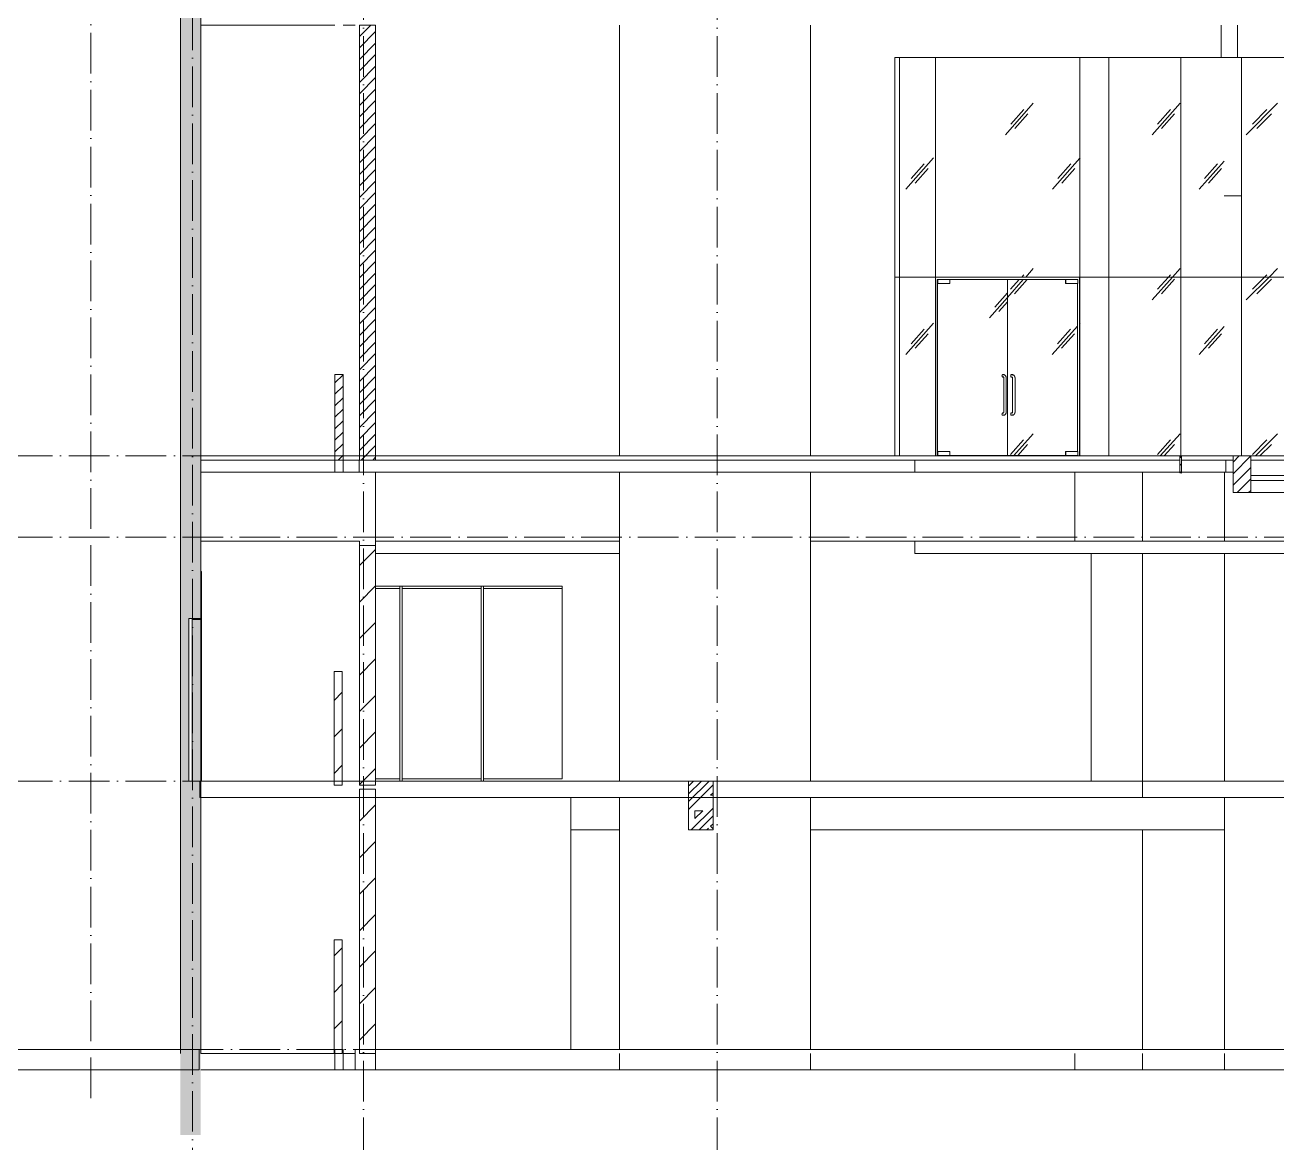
# Model space of a CAD drawing. Header units: millimetres. Extents: x -12680 to 112808, y -16580 to 93550.
# Drawn here: x 23889 to 39286, y -8450 to 5300 of the extents above; entities that cross this region are included whole.
import ezdxf

# ---------------------------------------------------------------- set-up
doc = ezdxf.new("R2010")
doc.units = ezdxf.units.MM
doc.linetypes.add('Grid Line', pattern=[14, 10, -2, 0, -2])
for name, color, linetype, lineweight in [('A-DOOR-GLAZ', 152, 'Continuous', 5), ('A-GLAZ-CWMG', 55, 'Continuous', 5), ('CUA', 31, 'Continuous', 9), ('HATCH-TUONG', 152, 'Continuous', 9), ('KINH', 152, 'Continuous', 5), ('NET CAT', 3, 'Continuous', 5), ('NET CATConcrete', 3, 'Continuous', 5), ('NET THAY 1', 41, 'Continuous', 5), ('NET-CAT', 3, 'Continuous', 9), ('NET-THAY', 2, 'Continuous', 15), ('TRUC', 225, 'Continuous', 5)]:
    doc.layers.add(name, color=color, linetype=linetype, lineweight=lineweight)
pattern_1 = [(45, (41462.07, 40400), (-224.5064, 224.5064), [])]
pattern_2 = [(45, (41462.07, 40400), (-70.71068, 70.71068), [])]
pattern_3 = [(45, (41557.3, 40400), (-476.246, 476.246), []), (45, (41652.6, 40400), (-476.246, 476.246), []), (45, (41462.1, 40400), (-476.246, 476.246), []), (45, (41938.3, 40400), (-476.246, 476.246), []), (45, (42033.6, 40400), (-476.246, 476.246), []), (0, (41843.1, 40495.25), (0, 952.5), [95.25, -857.25]), (0, (41938.3, 40590.5), (0, 952.5), [95.25, -857.25]), (45, (41843.1, 40495.25), (0, 952.491), [134.684, -1212.342]), (45, (41938.3, 40495.25), (0, 952.491), [134.684, -1212.342]), (0, (41843.1, 40495.25), (0, 952.5), [95.25, -857.25]), (90, (41366.8, 40495.25), (-952.5, 6e-14), [95.25, -857.25]), (90, (41462.1, 40495.25), (-952.5, 6e-14), [190.5, -762]), (45, (41366.8, 40590.5), (0, 952.491), [134.684, -1212.342]), (90, (42224.1, 40781), (-952.5, 6e-14), [95.25, -857.25]), (0, (42128.8, 40781), (0, 952.5), [95.25, -857.25]), (45, (42128.8, 40781), (0, 952.491), [134.684, -1212.342]), (0, (42319.3, 40495.25), (0, 952.5), [95.25, -857.25]), (0, (42319.3, 40971.5), (0, 952.5), [95.25, -857.25]), (90, (42509.8, 41066.75), (-952.5, 6e-14), [95.25, -857.25]), (45, (42319.3, 40971.5), (0, 952.491), [269.367, -1077.659]), (45, (42414.6, 40971.5), (0, 952.491), [134.684, -1212.342]), (45, (42605.1, 41162), (0, 952.491), [134.684, -1212.342]), (0, (42605.1, 41257.25), (0, 952.5), [95.25, -857.25]), (90, (42605.1, 41162), (-952.5, 6e-14), [95.25, -857.25]), (0, (41938.3, 41162), (0, 952.5), [95.25, -857.25]), (0, (42128.8, 41257.25), (0, 952.5), [95.25, -857.25]), (90, (42033.6, 41162), (-952.5, 6e-14), [95.25, -857.25]), (90, (42128.8, 41162), (-952.5, 6e-14), [95.25, -857.25]), (45, (41938.3, 41162), (0, 952.491), [134.684, -1212.342]), (45, (42128.8, 41162), (0, 952.491), [134.684, -1212.342]), (135, (41581.06, 40614.8), (-952.491, 6e-14), [134.684, -1212.342]), (135, (41700.2, 40733.4), (-952.491, 6e-14), [134.684, -1212.342]), (135, (41771.64, 40804.8), (-952.491, 6e-14), [134.684, -1212.342]), (135, (41795.45, 40828.6), (-952.491, 6e-14), [134.684, -1212.342]), (135, (41843.1, 40876.25), (-952.491, 6e-14), [134.684, -1212.342]), (135, (41866.9, 40900.06), (-952.491, 6e-14), [134.684, -1212.342]), (135, (41938.3, 40971.5), (-952.491, 6e-14), [134.684, -1212.342]), (135, (41985.95, 41019.1), (-952.491, 6e-14), [134.684, -1212.342]), (45, (41581.06, 40614.8), (0, 952.491), [95.25, -1251.776]), (45, (41700.2, 40733.4), (0, 952.491), [67.361, -1279.665]), (45, (41866.9, 40900.06), (0, 952.491), [67.361, -1279.665]), (45, (41771.64, 40995.3), (0, 952.491), [67.361, -1279.665]), (45, (41938.3, 40971.5), (0, 952.491), [67.361, -1279.665]), (45, (41843.1, 41066.75), (0, 952.491), [67.361, -1279.665]), (0, (41486.3, 40709.5), (0, 952.5), [190.043, -762.457]), (0, (41700.2, 40923.9), (0, 952.5), [95.25, -857.25])]
pattern_4 = [(45, (43100.6, 40601.6), (0, 2032), [253.59, -2620.09]), (45, (43045.4, 40656.7), (0, 2032), [253.59, -2620.09]), (45, (42969.5, 40525.7), (0, 2032), [546.2, -2327.48]), (45, (41718.8, 41963), (0, 2032), [253.59, -2620.09]), (45, (41663.6, 42018.2), (0, 2032), [253.59, -2620.09]), (45, (41587.8, 41887.1), (0, 2032), [546.2, -2327.48])]
pattern_5 = [(48.396, (41474.4, 40601.6), (-0.004, 2032), [239.81, -2477.675]), (48.396, (41425.4, 40656.7), (-0.004, 2032), [239.81, -2477.675]), (48.396, (41358, 40525.7), (-0.004, 2032), [516.51, -2200.97]), (48.396, (40247.4, 41963), (-0.004, 2032), [239.81, -2477.675]), (48.396, (40198.5, 42018.2), (-0.004, 2032), [239.81, -2477.675]), (48.396, (40131.1, 41887.1), (-0.004, 2032), [516.51, -2200.97])]

# ---------------------------------------------------------------- blocks, each defined once
blk = doc.blocks.new('System Panel - Glazed-554690-MẶT CẮT B-B')
at = {"layer": 'KINH', "color": 7}
for p, q in [((30497, -3970), (30497, -1630)), ((29527, -3970), (30497, -3970))]:
    blk.add_line(p, q, dxfattribs=at)
blk = doc.blocks.new('System Panel - Glazed-V10-MẶT CẮT B-B')
at = {"layer": 'KINH', "color": 7}
blk.add_line((28527, -3970), (29497, -3970), dxfattribs=at)
blk = doc.blocks.new('System Panel - Glazed-554691-MẶT CẮT B-B')
at = {"layer": 'KINH', "color": 7}
blk.add_line((28201, -3970), (28497, -3970), dxfattribs=at)
blk = doc.blocks.new('Rectangular Mullion - 30mm Square-543010-MẶT CẮT B-B')
at = {"layer": 'A-GLAZ-CWMG', "color": 7}
for p, q in [((28497, -1600), (28201, -1600)), ((28497, -1630), (28201, -1630)), ((28497, -1600), (28497, -1630))]:
    blk.add_line(p, q, dxfattribs=at)
blk = doc.blocks.new('Rectangular Mullion - 30mm Square-519206-MẶT CẮT B-B')
at = {"layer": 'A-GLAZ-CWMG', "color": 7}
for p, q in [((29527, -1630), (29527, -1600)), ((30497, -1600), (29527, -1600)), ((30497, -1630), (29527, -1630)), ((30497, -1600), (30497, -1630))]:
    blk.add_line(p, q, dxfattribs=at)
blk = doc.blocks.new('Rectangular Mullion - 30mm Square-V11-MẶT CẮT B-B')
at = {"layer": 'A-GLAZ-CWMG', "color": 7}
for p, q in [((28527, -1630), (28527, -1600)), ((29497, -1600), (28527, -1600)), ((29497, -1630), (28527, -1630)), ((29497, -1600), (29497, -1630))]:
    blk.add_line(p, q, dxfattribs=at)
blk = doc.blocks.new('Rectangular Mullion - 30mm Square-554689-MẶT CẮT B-B')
at = {"layer": 'A-GLAZ-CWMG', "color": 7}
for p, q in [((29497, -1600), (29527, -1600)), ((29497, -1600), (29497, -4000)), ((29527, -1600), (29527, -4000))]:
    blk.add_line(p, q, dxfattribs=at)
blk = doc.blocks.new('ALC1807-ASCENT PLAZA-TANG HAM_rvt-1-MẶT CẮT B-B')
at = {"layer": 'HATCH-TUONG', "lineweight": 5}
h = blk.add_hatch(dxfattribs=at)
h.set_pattern_fill('FP_2', style=0, pattern_type=2)
h.set_pattern_definition(pattern_1)
h.paths.add_polyline_path([(28201, -4050), (28201, -1100), (28001, -1100), (28001, -4050)], flags=0)
h = blk.add_hatch(dxfattribs=at)
h.set_pattern_fill('FP_2', style=0, pattern_type=2)
h.set_pattern_definition(pattern_1)
h.paths.add_polyline_path([(27791, -4050), (27791, -2650), (27691, -2650), (27691, -4050)], flags=0)
h = blk.add_hatch(dxfattribs=at)
h.set_pattern_fill('FP_2', style=0, pattern_type=2)
h.set_pattern_definition(pattern_1)
h.paths.add_polyline_path([(28201, -7350), (28201, -4100), (28001, -4100), (28001, -7350)], flags=0)
h = blk.add_hatch(dxfattribs=at)
h.set_pattern_fill('FP_2', style=0, pattern_type=2)
h.set_pattern_definition(pattern_1)
h.paths.add_polyline_path([(27791, -7350), (27791, -5950), (27691, -5950), (27691, -7350)], flags=0)
at = {"layer": 'NET-CAT', "color": 250}
for p, q in [((28001, -1100), (28001, -4050)), ((28201, -1100), (28001, -1100)), ((28201, -4050), (28201, -1100)), ((27791, -2650), (27691, -2650)), ((27691, -2650), (27691, -4050)), ((27791, -4050), (27791, -2650)), ((27691, -4050), (27791, -4050)), ((28001, -4050), (28201, -4050)), ((28001, -4100), (28001, -7350)), ((28201, -4100), (28001, -4100)), ((28201, -7350), (28201, -4100)), ((27791, -5950), (27691, -5950)), ((27691, -5950), (27691, -7350)), ((27791, -7350), (27791, -5950)), ((27691, -7350), (27791, -7350)), ((28001, -7350), (28201, -7350))]:
    blk.add_line(p, q, dxfattribs=at)
at = {"layer": 'NET-THAY', "color": 10}
for p, q in [((28001, -1050), (26051, -1050)), ((28001, -1100), (28001, -1050)), ((34831, -1050), (33551, -1050)), ((37001, -4000), (37001, -1200)), ((30601, -7300), (30601, -4200)), ((26051, -7350), (27691, -7350)), ((27801, -7350), (27951, -7350))]:
    blk.add_line(p, q, dxfattribs=at)
at = {"lineweight": 5}
for name, p in [('Rectangular Mullion - 30mm Square-543010-MẶT CẮT B-B', (0, 0)), ('Rectangular Mullion - 30mm Square-554689-MẶT CẮT B-B', (-1000, 0)), ('Rectangular Mullion - 30mm Square-V11-MẶT CẮT B-B', (0, 0)), ('Rectangular Mullion - 30mm Square-554689-MẶT CẮT B-B', (0, 0)), ('Rectangular Mullion - 30mm Square-519206-MẶT CẮT B-B', (0, 0)), ('System Panel - Glazed-554690-MẶT CẮT B-B', (0, 0)), ('System Panel - Glazed-554691-MẶT CẮT B-B', (0, 0)), ('System Panel - Glazed-V10-MẶT CẮT B-B', (0, 0))]:
    blk.add_blockref(name, p, dxfattribs=at)
blk = doc.blocks.new('System Panel - Glazed-537335-MẶT CẮT B-B')
at = {"layer": 'KINH'}
h = blk.add_hatch(dxfattribs=at)
h.set_pattern_fill('FP_5', color=256, style=0, pattern_type=2)
h.set_pattern_definition(pattern_4)
h.paths.add_polyline_path([(39804, 0), (40272, 0), (40272, 2200), (38851, 2200), (38851, 0), (39674, 0)], flags=0)
at = {"layer": 'KINH', "color": 7}
for p, q in [((40272, 2200), (38851, 2200)), ((38851, 2200), (38851, 0)), ((40272, 0), (40272, 2200))]:
    blk.add_line(p, q, dxfattribs=at)
blk = doc.blocks.new('System Panel - Glazed-537679-MẶT CẮT B-B')
at = {"layer": 'KINH', "color": 7}
for p, q in [((38851, 4900), (38635, 4900)), ((38851, 3200), (38851, 4900)), ((38635, 3200), (38851, 3200))]:
    blk.add_line(p, q, dxfattribs=at)
blk = doc.blocks.new('System Panel - Glazed-537338-MẶT CẮT B-B')
at = {"layer": 'KINH'}
h = blk.add_hatch(dxfattribs=at)
h.set_pattern_fill('FP_5', color=256, style=0, pattern_type=2)
h.set_pattern_definition(pattern_4)
h.paths.add_polyline_path([(38851, 2200), (40272, 2200), (40272, 4900), (38851, 4900), (38851, 3200)], flags=0)
at = {"layer": 'KINH', "color": 7}
for p, q in [((40272, 4900), (38851, 4900)), ((38851, 4900), (38851, 3200)), ((40272, 3200), (40272, 4900)), ((38851, 3200), (38851, 2200)), ((40272, 2200), (40272, 3200)), ((38851, 2200), (40272, 2200))]:
    blk.add_line(p, q, dxfattribs=at)
blk = doc.blocks.new('System Panel - Glazed-537680-MẶT CẮT B-B')
at = {"layer": 'KINH', "color": 7}
for p, q in [((38851, 3200), (38635, 3200)), ((38851, 2200), (38851, 3200)), ((38635, 2200), (38851, 2200))]:
    blk.add_line(p, q, dxfattribs=at)
blk = doc.blocks.new('System Panel - Glazed-537681-MẶT CẮT B-B')
at = {"layer": 'KINH', "color": 7}
for p, q in [((38851, 2200), (38635, 2200)), ((38851, 0), (38851, 2200))]:
    blk.add_line(p, q, dxfattribs=at)
blk = doc.blocks.new('System Panel - Glazed-617800-MẶT CẮT B-B')
at = {"layer": 'KINH'}
h = blk.add_hatch(dxfattribs=at)
h.set_pattern_fill('FP_10', color=256, style=0, pattern_type=2)
h.set_pattern_definition(pattern_5)
h.paths.add_polyline_path([(38113, 0), (38635, 0), (38635, 2200), (38105, 2200), (38105, 0), (38109, 0)], flags=0)
at = {"layer": 'KINH', "color": 7}
for p, q in [((38635, 2200), (38105, 2200)), ((38105, 2200), (38105, 0))]:
    blk.add_line(p, q, dxfattribs=at)
blk = doc.blocks.new('System Panel - Glazed-V100-MẶT CẮT B-B')
at = {"layer": 'KINH'}
h = blk.add_hatch(dxfattribs=at)
h.set_pattern_fill('FP_10', color=256, style=0, pattern_type=2)
h.set_pattern_definition(pattern_5)
h.paths.add_polyline_path([(37217, 0), (38105, 0), (38105, 2200), (37217, 2200), (37217, 636)], flags=0)
at = {"layer": 'KINH', "color": 7}
for p, q in [((38105, 2200), (37217, 2200)), ((37217, 2200), (37217, 0)), ((38105, 0), (38105, 2200))]:
    blk.add_line(p, q, dxfattribs=at)
blk = doc.blocks.new('System Panel - Glazed-773080-MẶT CẮT B-B')
at = {"layer": 'KINH'}
h = blk.add_hatch(dxfattribs=at)
h.set_pattern_fill('FP_10', color=256, style=0, pattern_type=2)
h.set_pattern_definition(pattern_5)
h.paths.add_polyline_path([(37217, 0), (37217, 2200), (36862, 2200), (36862, 0), (37042, 0)], flags=0)
at = {"layer": 'KINH', "color": 7}
for p, q in [((37217, 2200), (36862, 2200)), ((36862, 2200), (36862, 0)), ((37217, 0), (37217, 2200))]:
    blk.add_line(p, q, dxfattribs=at)
blk = doc.blocks.new('CUA KINH BAN LE SAN MO 2 HUONG - Type 1-V101-MẶT CẮT B-B')
at = {"layer": 'CUA', "lineweight": 5}
h = blk.add_hatch(dxfattribs=at)
h.set_pattern_fill('FP_12', color=256, style=0, pattern_type=2)
h.set_pattern_definition([(48.396, (41471.3, 40601.6), (-213.39, 1791.69), [239.81, -2477.675]), (48.396, (41422.3, 40656.7), (-213.39, 1791.69), [239.81, -2477.675]), (48.396, (41355, 40525.7), (-213.39, 1791.69), [516.51, -2200.97]), (48.396, (40244.4, 41963), (-213.39, 1791.69), [239.81, -2477.675]), (48.396, (40195.4, 42018.2), (-213.39, 1791.69), [239.81, -2477.675]), (48.396, (40128, 41887.1), (-213.39, 1791.69), [516.51, -2200.97])])
h.paths.add_polyline_path([(35261, 5), (35970, 5), (35970, 2169), (35261, 2169), (35261, 2119), (35110, 2119), (35110, 55), (35261, 55)], flags=0)
h.paths.add_polyline_path([(35917, 502), (35910, 502), (35905, 507), (35904, 515), (35907, 525), (35910, 528), (35919, 528), (35914, 522), (35913, 513), (35915, 507), (35919, 502)], flags=0)
h.paths.add_polyline_path([(35939, 505), (35939, 510), (35945, 513), (35943, 509)], flags=0)
h.paths.add_polyline_path([(35929, 967), (35928, 959), (35928, 967)], flags=0)
h.paths.add_polyline_path([(35945, 523), (35947, 521), (35944, 520), (35945, 522)], flags=0)
h.paths.add_polyline_path([(35936, 512), (35935, 516), (35925, 512), (35925, 513), (35928, 519), (35926, 519), (35928, 525), (35925, 526), (35929, 533), (35929, 550), (35927, 550), (35929, 950), (35931, 950), (35924, 982), (35920, 988), (35918, 990), (35922, 993), (35925, 988), (35930, 989), (35931, 994), (35933, 994), (35939, 981), (35939, 986), (35942, 985), (35945, 985), (35945, 985), (35949, 977), (35952, 970), (35953, 969), (35957, 950), (35955, 550), (35955, 550), (35953, 530), (35944, 526), (35942, 527), (35936, 513)], flags=0)
h.paths.add_polyline_path([(35933, 505), (35936, 512), (35939, 509), (35935, 507)], flags=0)
h.paths.add_polyline_path([(35922, 507), (35919, 511), (35924, 518), (35925, 516), (35922, 507)], flags=0)
h.paths.add_polyline_path([(35921, 516), (35918, 519), (35921, 518), (35921, 516)], flags=0)
h.paths.add_polyline_path([(35917, 972), (35910, 972), (35905, 978), (35904, 987), (35905, 992), (35910, 998), (35918, 997), (35915, 992), (35913, 985), (35915, 977), (35919, 972)], flags=0)
h.paths.add_polyline_path([(35938, 977), (35938, 982), (35935, 982), (35936, 977)], flags=0)
h = blk.add_hatch(dxfattribs=at)
h.set_pattern_fill('FP_11', color=256, style=0, pattern_type=2)
h.set_pattern_definition([(48.396, (41471.3, 40601.6), (-0.004, 2032), [239.81, -2477.675]), (48.396, (41422.3, 40656.7), (-0.004, 2032), [239.81, -2477.675]), (48.396, (41355, 40525.7), (-0.004, 2032), [516.51, -2200.97]), (48.396, (40244.4, 41963), (-0.004, 2032), [239.81, -2477.675]), (48.396, (40195.4, 42018.2), (-0.004, 2032), [239.81, -2477.675]), (48.396, (40128, 41887.1), (-0.004, 2032), [516.51, -2200.97])])
h.paths.add_polyline_path([(36121, 5), (36685, 5), (36685, 55), (36831, 55), (36831, 2119), (36685, 2119), (36685, 2169), (35971, 2169), (35971, 5)], flags=0)
h.paths.add_polyline_path([(36021, 502), (36018, 502), (36013, 507), (36011, 515), (36013, 522), (36018, 528), (36027, 528), (36022, 522), (36020, 515), (36023, 507), (36024, 502), (36022, 502)], flags=0)
h.paths.add_polyline_path([(36052, 523), (36055, 521), (36051, 519)], flags=0)
h.paths.add_polyline_path([(36043, 512), (36041, 515), (36033, 512), (36032, 512), (36029, 507), (36026, 510), (36032, 518), (36035, 524), (36036, 529), (36036, 550), (36035, 550), (36036, 950), (36039, 950), (36035, 981), (36035, 983), (36035, 987), (36037, 989), (36038, 994), (36041, 994), (36047, 981), (36047, 986), (36050, 985), (36052, 985), (36053, 985), (36057, 976), (36060, 970), (36060, 970), (36065, 950), (36062, 550), (36062, 550), (36060, 530), (36051, 526), (36050, 527), (36044, 513)], flags=0)
h.paths.add_polyline_path([(36046, 509), (36053, 515), (36050, 509), (36047, 506)], flags=0)
h.paths.add_polyline_path([(36040, 505), (36043, 512), (36045, 509), (36041, 506)], flags=0)
h.paths.add_polyline_path([(36034, 532), (36036, 537), (36035, 532)], flags=0)
h.paths.add_polyline_path([(36021, 972), (36018, 972), (36013, 977), (36011, 985), (36013, 992), (36018, 998), (36027, 998), (36022, 992), (36020, 985), (36022, 977), (36024, 972), (36022, 972)], flags=0)
h.paths.add_polyline_path([(36045, 977), (36045, 982), (36042, 982), (36043, 977), (36045, 977)], flags=0)
h.paths.add_polyline_path([(36028, 984), (36026, 990), (36029, 992), (36033, 982), (36028, 984)], flags=0)
h.paths.add_polyline_path([(36028, 979), (36026, 983), (36028, 982)], flags=0)
at = {"layer": 'A-DOOR-GLAZ', "color": 7}
for p, q in [((35110, 2169), (35108, 2169)), ((35110, 2169), (35110, 5)), ((35970, 2169), (35261, 2169)), ((35970, 5), (35970, 2169)), ((36685, 2169), (35971, 2169)), ((35971, 2169), (35971, 5)), ((36831, 55), (36831, 2119)), ((35108, 5), (35110, 5)), ((35261, 5), (35970, 5)), ((35971, 5), (36685, 5))]:
    blk.add_line(p, q, dxfattribs=at)
at = {"layer": 'CUA', "color": 7, "lineweight": 5}
for p, q in [((35107, 0), (35107, 2170)), ((35107, 2170), (36829, 2170)), ((35110, 2119), (35110, 2169)), ((35110, 2169), (35115, 2169)), ((35261, 2169), (35115, 2169)), ((35115, 2169), (35115, 2119)), ((35261, 2119), (35261, 2169)), ((36685, 2119), (36685, 2169)), ((36689, 2169), (36685, 2169)), ((36836, 2169), (36689, 2169)), ((36689, 2169), (36689, 2119)), ((36836, 2119), (36836, 2169)), ((36856, 0), (36856, 2200)), ((35115, 2119), (35110, 2119)), ((35115, 2119), (35261, 2119)), ((36689, 2119), (36685, 2119)), ((36689, 2119), (36836, 2119)), ((35911, 1000), (35907, 1000)), ((35907, 970), (35911, 970)), ((35926, 1000), (35917, 1000)), ((35917, 970), (35926, 970)), ((35927, 950), (35927, 550)), ((35957, 550), (35957, 950)), ((36019, 1000), (36014, 1000)), ((36014, 970), (36019, 970)), ((36034, 1000), (36024, 1000)), ((36024, 970), (36034, 970)), ((36035, 950), (36035, 550)), ((36065, 550), (36065, 950)), ((35911, 530), (35907, 530)), ((35907, 500), (35911, 500)), ((35926, 530), (35917, 530)), ((35917, 500), (35926, 500)), ((36019, 530), (36014, 530)), ((36014, 500), (36019, 500)), ((36034, 530), (36024, 530)), ((36024, 500), (36034, 500)), ((35110, 5), (35110, 55)), ((35110, 55), (35115, 55)), ((35115, 5), (35110, 5)), ((35115, 55), (35115, 5)), ((35261, 55), (35115, 55)), ((35115, 5), (35261, 5)), ((35261, 5), (35261, 55)), ((36685, 5), (36685, 55)), ((36685, 55), (36689, 55)), ((36685, 5), (36689, 5)), ((36836, 55), (36689, 55)), ((36689, 55), (36689, 5)), ((36689, 5), (36836, 5)), ((36829, 0), (36829, 5)), ((36829, 5), (36829, 0)), ((36836, 5), (36836, 55))]:
    blk.add_line(p, q, dxfattribs=at)
at = {"layer": 'CUA', "color": 7, "lineweight": 5, "flags": 128}
for points in [[(35922, 971), (35922, 971), (35922, 971), (35922, 971), (35923, 971), (35923, 970), (35923, 970), (35923, 970), (35924, 969), (35924, 969), (35924, 968), (35924, 967), (35925, 967), (35925, 966), (35925, 965), (35925, 964), (35926, 964), (35926, 963), (35926, 962), (35926, 961), (35926, 960), (35927, 959), (35927, 958), (35927, 957), (35927, 955), (35927, 954), (35927, 953), (35927, 952), (35927, 951), (35927, 950)], [(35926, 1000), (35928, 1000), (35930, 1000), (35932, 999), (35934, 999), (35935, 998), (35937, 997), (35939, 996), (35940, 995), (35941, 994), (35943, 993), (35944, 992), (35945, 991), (35946, 990), (35947, 989), (35948, 987), (35948, 986), (35949, 985), (35950, 983), (35951, 982), (35951, 981), (35952, 979), (35953, 978), (35953, 976), (35954, 975), (35954, 973), (35954, 972), (35955, 970), (35955, 969), (35956, 967), (35956, 965), (35956, 964), (35956, 962), (35957, 960), (35957, 959), (35957, 957), (35957, 955), (35957, 954), (35957, 952), (35957, 950), (35957, 950)], [(36030, 971), (36030, 971), (36030, 971), (36030, 971), (36030, 971), (36030, 970), (36030, 970), (36031, 970), (36031, 969), (36031, 969), (36032, 968), (36032, 967), (36032, 967), (36032, 966), (36033, 965), (36033, 964), (36033, 964), (36033, 963), (36033, 962), (36034, 961), (36034, 960), (36034, 959), (36034, 958), (36034, 957), (36034, 955), (36035, 954), (36035, 953), (36035, 952), (36035, 951), (36035, 950)], [(36034, 1000), (36036, 1000), (36037, 1000), (36039, 999), (36041, 999), (36043, 998), (36044, 997), (36046, 996), (36047, 995), (36049, 994), (36050, 993), (36051, 992), (36052, 991), (36053, 990), (36054, 989), (36055, 987), (36056, 986), (36057, 985), (36057, 983), (36058, 982), (36059, 981), (36059, 979), (36060, 978), (36061, 976), (36061, 975), (36061, 973), (36062, 972), (36062, 970), (36063, 969), (36063, 967), (36063, 965), (36064, 964), (36064, 962), (36064, 960), (36064, 959), (36064, 957), (36064, 955), (36065, 954), (36065, 952), (36065, 950), (36065, 950)], [(35922, 529), (35922, 529), (35922, 529), (35922, 529), (35923, 529), (35923, 530), (35923, 530), (35923, 530), (35924, 531), (35924, 531), (35924, 532), (35924, 533), (35925, 533), (35925, 534), (35925, 535), (35925, 536), (35926, 536), (35926, 537), (35926, 538), (35926, 539), (35926, 540), (35927, 541), (35927, 542), (35927, 543), (35927, 545), (35927, 546), (35927, 547), (35927, 548), (35927, 549), (35927, 550)], [(35926, 500), (35928, 500), (35930, 500), (35932, 501), (35934, 501), (35935, 502), (35937, 503), (35939, 504), (35940, 505), (35941, 506), (35943, 507), (35944, 508), (35945, 509), (35946, 510), (35947, 511), (35948, 513), (35948, 514), (35949, 515), (35950, 517), (35951, 518), (35951, 519), (35952, 521), (35953, 522), (35953, 524), (35954, 525), (35954, 527), (35954, 528), (35955, 530), (35955, 531), (35956, 533), (35956, 535), (35956, 536), (35956, 538), (35957, 540), (35957, 541), (35957, 543), (35957, 545), (35957, 546), (35957, 548), (35957, 550), (35957, 550)], [(36030, 529), (36030, 529), (36030, 529), (36030, 529), (36030, 529), (36030, 530), (36030, 530), (36031, 530), (36031, 531), (36031, 531), (36032, 532), (36032, 533), (36032, 533), (36032, 534), (36033, 535), (36033, 536), (36033, 536), (36033, 537), (36033, 538), (36034, 539), (36034, 540), (36034, 541), (36034, 542), (36034, 543), (36034, 545), (36035, 546), (36035, 547), (36035, 548), (36035, 549), (36035, 550)], [(36034, 500), (36036, 500), (36037, 500), (36039, 501), (36041, 501), (36043, 502), (36044, 503), (36046, 504), (36047, 505), (36049, 506), (36050, 507), (36051, 508), (36052, 509), (36053, 510), (36054, 511), (36055, 513), (36056, 514), (36057, 515), (36057, 517), (36058, 518), (36059, 519), (36059, 521), (36060, 522), (36061, 524), (36061, 525), (36061, 527), (36062, 528), (36062, 530), (36063, 531), (36063, 533), (36063, 535), (36064, 536), (36064, 538), (36064, 540), (36064, 541), (36064, 543), (36064, 545), (36065, 546), (36065, 548), (36065, 550), (36065, 550)]]:
    blk.add_lwpolyline(points, dxfattribs=at)
at = {"layer": 'CUA', "color": 7, "lineweight": 5}
for centre, start_param, end_param in [((35917, 985), 0, 3.141593), ((35917, 985), 4.974188, 6.283185), ((35917, 985), 3.141593, 3.926991), ((36024, 985), 0, 3.141593), ((36024, 985), 4.974188, 6.283185), ((36024, 985), 3.141593, 3.665191), ((35917, 515), 0, 3.141593), ((35917, 515), 5.759587, 6.283185), ((35917, 515), 3.141593, 4.45059), ((36024, 515), 0, 3.141593), ((36024, 515), 5.497787, 6.283185), ((36024, 515), 3.141593, 4.45059)]:
    blk.add_ellipse(centre, major_axis=(0, 15), ratio=0.88797, start_param=start_param, end_param=end_param, dxfattribs=at)
blk = doc.blocks.new('System Panel - Glazed-V102-MẶT CẮT B-B')
at = {"layer": 'KINH'}
h = blk.add_hatch(dxfattribs=at)
h.set_pattern_fill('FP_10', color=256, style=0, pattern_type=2)
h.set_pattern_definition(pattern_5)
h.paths.add_polyline_path([(35086, 0), (35086, 2200), (34642, 2200), (34642, 0)], flags=0)
at = {"layer": 'KINH', "color": 250, "lineweight": 9}
for p, q in [((34586, 2200), (34586, 0)), ((34642, 2200), (34586, 2200)), ((34642, 0), (34642, 2200)), ((34586, 0), (34642, 0))]:
    blk.add_line(p, q, dxfattribs=at)
at = {"layer": 'KINH', "color": 7}
for p, q in [((35086, 2200), (34642, 2200)), ((35086, 0), (35086, 2200))]:
    blk.add_line(p, q, dxfattribs=at)
blk = doc.blocks.new('System Panel - Glazed-617823-MẶT CẮT B-B')
at = {"layer": 'KINH'}
h = blk.add_hatch(dxfattribs=at)
h.set_pattern_fill('FP_10', color=256, style=0, pattern_type=2)
h.set_pattern_definition(pattern_5)
h.paths.add_polyline_path([(38635, 2200), (38635, 4900), (38105, 4900), (38105, 2200)], flags=0)
at = {"layer": 'KINH', "color": 7}
for p, q in [((38635, 4900), (38105, 4900)), ((38105, 4900), (38105, 2200)), ((38105, 2200), (38635, 2200))]:
    blk.add_line(p, q, dxfattribs=at)
blk = doc.blocks.new('System Panel - Glazed-V103-MẶT CẮT B-B')
at = {"layer": 'KINH'}
h = blk.add_hatch(dxfattribs=at)
h.set_pattern_fill('FP_10', color=256, style=0, pattern_type=2)
h.set_pattern_definition(pattern_5)
h.paths.add_polyline_path([(38105, 2200), (38105, 4900), (37217, 4900), (37217, 2200)], flags=0)
at = {"layer": 'KINH', "color": 7}
for p, q in [((38105, 4900), (37217, 4900)), ((37217, 4900), (37217, 2200)), ((38105, 2200), (38105, 4900)), ((37217, 2200), (38105, 2200))]:
    blk.add_line(p, q, dxfattribs=at)
blk = doc.blocks.new('System Panel - Glazed-773102-MẶT CẮT B-B')
at = {"layer": 'KINH'}
h = blk.add_hatch(dxfattribs=at)
h.set_pattern_fill('FP_10', color=256, style=0, pattern_type=2)
h.set_pattern_definition(pattern_5)
h.paths.add_polyline_path([(36862, 2200), (37217, 2200), (37217, 4900), (36862, 4900), (36862, 2335)], flags=0)
at = {"layer": 'KINH', "color": 7}
for p, q in [((37217, 4900), (36862, 4900)), ((36862, 4900), (36862, 2200)), ((37217, 2200), (37217, 4900)), ((36862, 2200), (37217, 2200))]:
    blk.add_line(p, q, dxfattribs=at)
blk = doc.blocks.new('System Panel - Glazed-773103-MẶT CẮT B-B')
at = {"layer": 'KINH'}
h = blk.add_hatch(dxfattribs=at)
h.set_pattern_fill('FP_10', color=256, style=0, pattern_type=2)
h.set_pattern_definition(pattern_5)
h.paths.add_polyline_path([(35201, 2200), (36862, 2200), (36862, 4900), (35086, 4900), (35086, 2200)], flags=0)
at = {"layer": 'KINH', "color": 7}
for p, q in [((36862, 4900), (35086, 4900)), ((35086, 4900), (35086, 2200)), ((36862, 2200), (36862, 4900)), ((35086, 2200), (36862, 2200))]:
    blk.add_line(p, q, dxfattribs=at)
blk = doc.blocks.new('System Panel - Glazed-V104-MẶT CẮT B-B')
at = {"layer": 'KINH'}
h = blk.add_hatch(dxfattribs=at)
h.set_pattern_fill('FP_10', color=256, style=0, pattern_type=2)
h.set_pattern_definition(pattern_5)
h.paths.add_polyline_path([(35086, 2200), (35086, 4900), (34642, 4900), (34642, 2200)], flags=0)
at = {"layer": 'KINH', "color": 250, "lineweight": 9}
for p, q in [((34586, 4900), (34586, 2200)), ((34642, 4900), (34586, 4900)), ((34642, 2200), (34642, 4900)), ((34586, 2200), (34642, 2200))]:
    blk.add_line(p, q, dxfattribs=at)
at = {"layer": 'KINH', "color": 7}
for p, q in [((35086, 4900), (34642, 4900)), ((35086, 2200), (35086, 4900)), ((34642, 2200), (35086, 2200))]:
    blk.add_line(p, q, dxfattribs=at)
blk = doc.blocks.new('ALC1807-ASCENT PLAZA-TANG 1_2_rvt-1-MẶT CẮT B-B')
at = {"layer": 'HATCH-TUONG', "lineweight": 5}
h = blk.add_hatch(dxfattribs=at)
h.set_pattern_fill('FP_4', style=0, pattern_type=2)
h.set_pattern_definition(pattern_2)
h.paths.add_polyline_path([(28201, -50), (28201, 5300), (28001, 5300), (28001, -50)], flags=0)
h = blk.add_hatch(dxfattribs=at)
h.set_pattern_fill('FP_4', style=0, pattern_type=2)
h.set_pattern_definition(pattern_2)
h.paths.add_polyline_path([(27800, -50), (27800, 1000), (27700, 1000), (27700, -50)], flags=0)
h = blk.add_hatch(dxfattribs=at)
h.set_pattern_fill('FP_4', style=0, pattern_type=2)
h.set_pattern_definition(pattern_2)
h.paths.add_polyline_path([(38963, -450), (38963, 0), (38745, 0), (38745, -450), (38884, -450)], flags=0)
at = {"layer": 'NET CAT'}
h = blk.add_hatch(dxfattribs=at)
h.set_pattern_fill('FP_45', style=0, pattern_type=2)
h.set_pattern_definition([(0, (41462.1, 40400), (1270, 1270), [1270, -1270]), (0, (41462.1, 40876.2), (1270, 1270), [1270, -1270]), (0, (41462.1, 41352.5), (1270, 1270), [1270, -1270]), (90, (41620.8, 41511.2), (-1270, 1270), [1270, -1270]), (90, (42097.1, 41511.2), (-1270, 1270), [1270, -1270]), (90, (42573.3, 41511.2), (-1270, 1270), [1270, -1270])])
h.paths.add_polyline_path([(41646, -300), (43068, -300), (43068, -50), (38963, -50), (38963, -300), (40725, -300)], flags=0)
at = {"layer": 'NET THAY 1'}
h = blk.add_hatch(dxfattribs=at)
h.set_pattern_fill('FP_39', color=256, style=0, pattern_type=2)
h.set_pattern_definition([(45, (41462.075, 40400), (-28.28427, 28.28427), []), (135, (41462.075, 40400), (-28.28427, -28.28427), [])])
h.paths.add_polyline_path([(38113, -20), (38113, 0), (38093, 0), (38093, -20)], flags=0)
h = blk.add_hatch(dxfattribs=at)
h.set_pattern_fill('FP_1', color=256, style=0, pattern_type=2)
h.set_pattern_definition(pattern_3)
h.paths.add_polyline_path([(38113, -212), (38113, -20), (38093, -20), (38093, -208)], flags=0)
at = {"layer": 'NET CAT', "color": 50, "lineweight": 9}
for p, q in [((38113, 0), (38093, 0)), ((38093, 0), (38093, -20)), ((38113, -20), (38113, 0)), ((38113, -20), (38093, -20)), ((38093, -20), (38093, -208)), ((38093, -20), (38113, -20)), ((38113, -212), (38113, -20)), ((38093, -208), (38113, -212))]:
    blk.add_line(p, q, dxfattribs=at)
at = {"layer": 'NET-CAT'}
for p, q in [((28001, 5300), (28001, -50)), ((28201, 5300), (28001, 5300)), ((28201, -50), (28201, 5300)), ((27700, 1000), (27700, -50)), ((27800, 1000), (27700, 1000)), ((27800, -50), (27800, 1000)), ((38963, 0), (38745, 0)), ((38745, 0), (38745, -450)), ((38963, -450), (38963, 0)), ((27700, -50), (27800, -50)), ((28001, -50), (28201, -50)), ((38745, -450), (38963, -450))]:
    blk.add_line(p, q, dxfattribs=at)
at = {"layer": 'NET-CAT', "lineweight": 15}
for p, q in [((38093, 0), (26051, 0)), ((26051, 0), (26051, -50)), ((38093, -50), (38093, 0)), ((38745, 0), (38113, 0)), ((38113, 0), (38113, -50)), ((38745, -50), (38745, 0)), ((26051, -50), (38093, -50)), ((38113, -50), (38745, -50)), ((43068, -50), (38963, -50)), ((38963, -50), (38963, -300)), ((38963, -300), (43068, -300))]:
    blk.add_line(p, q, dxfattribs=at)
at = {"layer": 'NET-THAY', "color": 10}
for p, q in [((27701, 5300), (26051, 5300)), ((27951, 5300), (27801, 5300)), ((38601, 4900), (38601, 5300)), ((38801, 5300), (38801, 4900)), ((39891, 0), (38963, 0)), ((38963, -450), (39891, -450)), ((28201, -1050), (31201, -1050))]:
    blk.add_line(p, q, dxfattribs=at)
at = {"color": 250, "lineweight": 9}
for name in ['System Panel - Glazed-V104-MẶT CẮT B-B', 'System Panel - Glazed-773103-MẶT CẮT B-B', 'System Panel - Glazed-773102-MẶT CẮT B-B', 'System Panel - Glazed-V103-MẶT CẮT B-B', 'System Panel - Glazed-617823-MẶT CẮT B-B', 'System Panel - Glazed-537679-MẶT CẮT B-B', 'System Panel - Glazed-537338-MẶT CẮT B-B', 'System Panel - Glazed-537680-MẶT CẮT B-B', 'System Panel - Glazed-V102-MẶT CẮT B-B', 'CUA KINH BAN LE SAN MO 2 HUONG - Type 1-V101-MẶT CẮT B-B', 'System Panel - Glazed-773080-MẶT CẮT B-B', 'System Panel - Glazed-V100-MẶT CẮT B-B', 'System Panel - Glazed-617800-MẶT CẮT B-B', 'System Panel - Glazed-537681-MẶT CẮT B-B', 'System Panel - Glazed-537335-MẶT CẮT B-B']:
    blk.add_blockref(name, (0, 0), dxfattribs=at)
blk = doc.blocks.new('CUA THANG MAY 1 - CUA THANG MAY 1-986064-MẶT CẮT B-B')
at = {"layer": 'CUA'}
for p, q in [((26061, -1420), (26051, -1420)), ((26051, -1420), (26051, -2000)), ((26061, -4000), (26061, -1420)), ((26051, -2000), (25946, -2000)), ((25946, -2000), (25946, -2010)), ((25946, -2010), (26051, -2010)), ((26051, -2010), (26051, -4000)), ((26051, -4000), (26061, -4000))]:
    blk.add_line(p, q, dxfattribs=at)

msp = doc.modelspace()

# ---------------------------------------------------------------- hatches: boundary and pattern name
at = {"layer": 'HATCH-TUONG', "lineweight": 5}
h = msp.add_hatch(dxfattribs=at)
h.set_pattern_fill('FP_1', color=256, style=0, pattern_type=2)
h.set_pattern_definition(pattern_3)
h.paths.add_polyline_path([(26050.5, -8350), (26050.5, 93250), (25800.5, 93250), (25800.5, -8350)], flags=0)
h.paths.add_polyline_path([(25905.5, -4000), (25905.5, -2000), (25945.5, -2000), (25945.5, -4000)], flags=0)
at = {"layer": 'NET CATConcrete'}
h = msp.add_hatch(dxfattribs=at)
h.set_pattern_fill('FP_1', color=256, style=0, pattern_type=2)
h.set_pattern_definition([(45, (41557.3, 41450), (-476.246, 476.246), []), (45, (41652.6, 41450), (-476.246, 476.246), []), (45, (41462.1, 41450), (-476.246, 476.246), []), (45, (41938.3, 41450), (-476.246, 476.246), []), (45, (42033.6, 41450), (-476.246, 476.246), []), (0, (41843.1, 41545.25), (0, 952.5), [95.25, -857.25]), (0, (41938.3, 41640.5), (0, 952.5), [95.25, -857.25]), (45, (41843.1, 41545.25), (0, 952.491), [134.684, -1212.342]), (45, (41938.3, 41545.25), (0, 952.491), [134.684, -1212.342]), (0, (41843.1, 41545.25), (0, 952.5), [95.25, -857.25]), (90, (41366.8, 41545.25), (-952.5, 6e-14), [95.25, -857.25]), (90, (41462.1, 41545.25), (-952.5, 6e-14), [190.5, -762]), (45, (41366.8, 41640.5), (0, 952.491), [134.684, -1212.342]), (90, (42224.1, 41831), (-952.5, 6e-14), [95.25, -857.25]), (0, (42128.8, 41831), (0, 952.5), [95.25, -857.25]), (45, (42128.8, 41831), (0, 952.491), [134.684, -1212.342]), (0, (42319.3, 41545.25), (0, 952.5), [95.25, -857.25]), (0, (42319.3, 42021.5), (0, 952.5), [95.25, -857.25]), (90, (42509.8, 42116.75), (-952.5, 6e-14), [95.25, -857.25]), (45, (42319.3, 42021.5), (0, 952.491), [269.367, -1077.659]), (45, (42414.6, 42021.5), (0, 952.491), [134.684, -1212.342]), (45, (42605.1, 42212), (0, 952.491), [134.684, -1212.342]), (0, (42605.1, 42307.25), (0, 952.5), [95.25, -857.25]), (90, (42605.1, 42212), (-952.5, 6e-14), [95.25, -857.25]), (0, (41938.3, 42212), (0, 952.5), [95.25, -857.25]), (0, (42128.8, 42307.25), (0, 952.5), [95.25, -857.25]), (90, (42033.6, 42212), (-952.5, 6e-14), [95.25, -857.25]), (90, (42128.8, 42212), (-952.5, 6e-14), [95.25, -857.25]), (45, (41938.3, 42212), (0, 952.491), [134.684, -1212.342]), (45, (42128.8, 42212), (0, 952.491), [134.684, -1212.342]), (135, (41581.06, 41664.8), (-952.491, 6e-14), [134.684, -1212.342]), (135, (41700.2, 41783.4), (-952.491, 6e-14), [134.684, -1212.342]), (135, (41771.64, 41854.8), (-952.491, 6e-14), [134.684, -1212.342]), (135, (41795.45, 41878.6), (-952.491, 6e-14), [134.684, -1212.342]), (135, (41843.1, 41926.25), (-952.491, 6e-14), [134.684, -1212.342]), (135, (41866.9, 41950.06), (-952.491, 6e-14), [134.684, -1212.342]), (135, (41938.3, 42021.5), (-952.491, 6e-14), [134.684, -1212.342]), (135, (41985.95, 42069.1), (-952.491, 6e-14), [134.684, -1212.342]), (45, (41581.06, 41664.8), (0, 952.491), [95.25, -1251.776]), (45, (41700.2, 41783.4), (0, 952.491), [67.361, -1279.665]), (45, (41866.9, 41950.06), (0, 952.491), [67.361, -1279.665]), (45, (41771.64, 42045.3), (0, 952.491), [67.361, -1279.665]), (45, (41938.3, 42021.5), (0, 952.491), [67.361, -1279.665]), (45, (41843.1, 42116.75), (0, 952.491), [67.361, -1279.665]), (0, (41486.3, 41759.5), (0, 952.5), [190.043, -762.457]), (0, (41700.2, 41973.9), (0, 952.5), [95.25, -857.25])])
h.paths.add_polyline_path([(32350.5, -4600), (32350.5, -4000), (32050.5, -4000), (32050.5, -4600)], flags=0)

# ---------------------------------------------------------------- linework, layer by layer
at = {"layer": 'NET CAT'}
for p, q in [((31200.5, 5300), (31200.5, 0)), ((33550.5, 5300), (33550.5, 0)), ((31200.5, -200), (31200.5, -4000)), ((33550.5, -200), (33550.5, -4000)), ((36800.5, -200), (36800.5, -1050)), ((37630.5, -200), (37630.5, -1050)), ((38640.5, -200), (38640.5, -1050)), ((37630.5, -1200), (37630.5, -4000)), ((38640.5, -1200), (38640.5, -4000)), ((37630.5, -4200), (37630.5, -4000)), ((31200.5, -4200), (31200.5, -7300)), ((33550.5, -4200), (33550.5, -7300)), ((38640.5, -4200), (38640.5, -7300)), ((37630.5, -4600), (37630.5, -7300)), ((31200.5, -7550), (31200.5, -7350)), ((33550.5, -7550), (33550.5, -7350)), ((36800.5, -7550), (36800.5, -7350)), ((37630.5, -7550), (37630.5, -7350)), ((38640.5, -7550), (38640.5, -7350))]:
    msp.add_line(p, q, dxfattribs=at)
at = {"layer": 'NET CAT', "lineweight": 13}
for p, q in [((32350.5, -4000), (32050.5, -4000)), ((32050.5, -4000), (32050.5, -4600)), ((32350.5, -4600), (32350.5, -4000)), ((32050.5, -4600), (32350.5, -4600))]:
    msp.add_line(p, q, dxfattribs=at)
at = {"layer": 'NET CATConcrete'}
for p, q in [((30600.5, -4000), (31200.5, -4000)), ((33550.5, -4000), (38640.5, -4000)), ((30600.5, -4600), (31200.5, -4600)), ((33550.5, -4600), (38640.5, -4600))]:
    msp.add_line(p, q, dxfattribs=at)
at = {"layer": 'NET-CAT'}
for p, q in [((25800.5, 93250), (25800.5, -7350)), ((26050.5, -7350), (26050.5, 93250)), ((25905.5, -2000), (25945.5, -2000)), ((25905.5, -4000), (25905.5, -2000)), ((25945.5, -2000), (25945.5, -4000)), ((25945.5, -4000), (25905.5, -4000))]:
    msp.add_line(p, q, dxfattribs=at)
at = {"layer": 'NET-CAT', "lineweight": 15}
for p, q in [((27800.5, -50), (27700.5, -50)), ((27700.5, -50), (27700.5, -200)), ((27800.5, -200), (27800.5, -50)), ((34831.4, -50), (28000.5, -50)), ((28000.5, -50), (28000.5, -200)), ((34831.4, -200), (34831.4, -50)), ((27700.5, -200), (27800.5, -200)), ((28000.5, -200), (34831.4, -200)), ((55756.9, -1050), (34831.4, -1050)), ((34831.4, -1050), (34831.4, -1200)), ((34831.4, -1200), (55756.9, -1200)), ((103822.4, -4000), (26040.5, -4000)), ((26040.5, -4000), (26040.5, -4200)), ((26040.5, -4200), (103405.7, -4200)), ((26030.5, -7300), (-11353.8, -7300)), ((26030.5, -7550), (26030.5, -7300)), ((27800.6, -7300), (27700.6, -7300)), ((27700.6, -7300), (27700.6, -7550)), ((27800.6, -7550), (27800.6, -7300)), ((103822.4, -7300), (27950.6, -7300)), ((27950.6, -7300), (27950.6, -7550)), ((-11353.8, -7550), (26030.5, -7550)), ((27700.6, -7550), (27800.6, -7550)), ((27950.6, -7550), (103822.4, -7550))]:
    msp.add_line(p, q, dxfattribs=at)
at = {"layer": 'NET-THAY', "lineweight": 9}
for p, q in [((38656.2, -50), (38656.2, -200)), ((27700.5, -200), (26050.5, -200)), ((28000.5, -200), (27800.5, -200)), ((38093, -200), (34831.4, -200)), ((38745.4, -200), (38112.7, -200)), ((28200.5, -1050), (31200.5, -1050)), ((31200.5, -1200), (28200.5, -1200)), ((27700.6, -7550), (26050.5, -7550)), ((27950.6, -7550), (27800.6, -7550))]:
    msp.add_line(p, q, dxfattribs=at)
at = {"layer": 'NET-THAY'}
for p, q in [((28200.5, -200), (28200.5, -1100)), ((28200.5, -7550), (28200.5, -7350))]:
    msp.add_line(p, q, dxfattribs=at)
at = {"layer": 'TRUC', "linetype": 'Grid Line', "ltscale": 50}
for p, q in [((24700.5, -7898.8), (24700.5, 91838.4)), ((25950.5, -12511.6), (25950.5, 91838.4)), ((28050.5, -11438.8), (28050.5, 91838.4)), ((32400.5, -11438.8), (32400.5, 91838.4)), ((-12679, 0), (108517.8, 0)), ((-12679, -1000), (112808.4, -1000)), ((-12679, -4000), (108517.8, -4000)), ((-12679, -7300), (108517.8, -7300))]:
    msp.add_line(p, q, dxfattribs=at)

# ---------------------------------------------------------------- block references
at = {"lineweight": 5}
for name in ['ALC1807-ASCENT PLAZA-TANG 1_2_rvt-1-MẶT CẮT B-B', 'ALC1807-ASCENT PLAZA-TANG HAM_rvt-1-MẶT CẮT B-B']:
    msp.add_blockref(name, (0, 0), dxfattribs=at)
at = {"layer": 'CUA'}
msp.add_blockref('CUA THANG MAY 1 - CUA THANG MAY 1-986064-MẶT CẮT B-B', (0, 0), dxfattribs=at)

doc.saveas('drawing.dxf')
